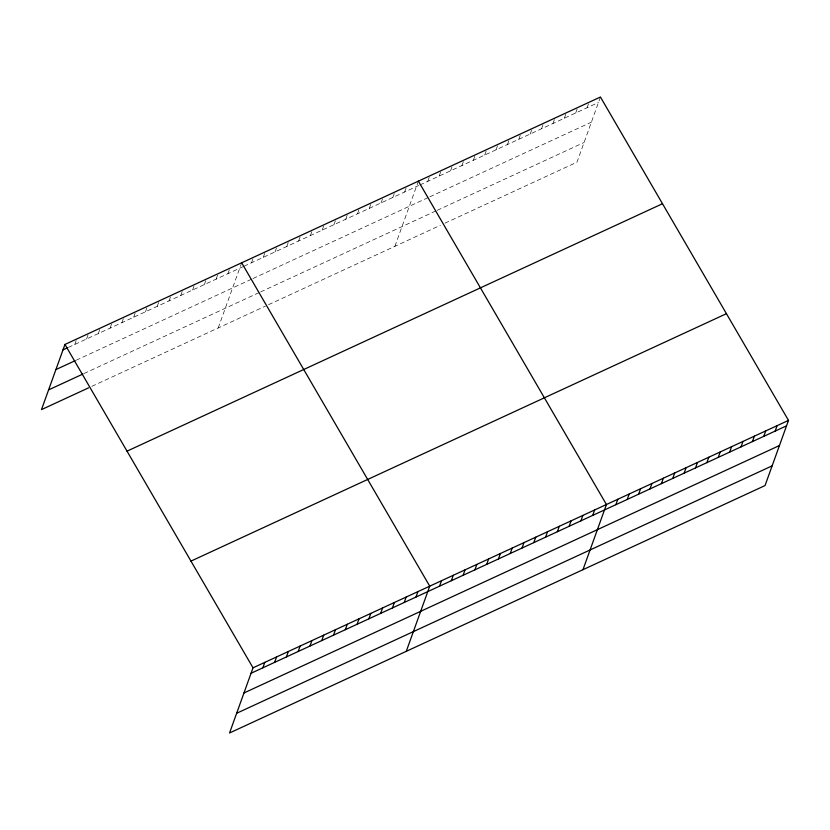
<?xml version="1.0" encoding="UTF-8"?>
<svg xmlns="http://www.w3.org/2000/svg" width="830" height="830" viewBox="0 0 830 830"><rect width="100%" height="100%" fill="white"/><g stroke="black" fill="none" stroke-linecap="round" stroke-linejoin="round"><path stroke-width="0.62" stroke-dasharray="4.15 3.11" d="M74.783 344.44L76.744 339.003M86.559 338.993L88.519 333.556M98.345 333.546L99.911 329.199M110.12 328.109L112.081 322.673M121.906 322.663L123.857 317.226M133.682 317.216L135.643 311.779M145.468 311.779L147.418 306.343M157.244 306.332L159.204 300.896M169.03 300.896L170.98 295.449M180.805 295.449L182.766 290.012M192.591 290.002L194.542 284.565M204.367 284.565L205.933 280.208M216.153 279.119L218.103 273.682M227.928 273.672L229.889 268.235M218.207 327.954L241.271 263.878M251.49 262.788L253.451 257.352M263.266 257.341L265.226 251.905M275.052 251.905L277.013 246.469M286.827 246.458L288.394 242.111M298.613 241.011L300.18 236.664M310.389 235.575L312.35 230.138M322.175 230.128L324.136 224.691M333.951 224.681L335.517 220.334M345.737 219.245L347.687 213.808M357.512 213.798L359.473 208.361M369.298 208.351L371.249 202.914M381.074 202.914L382.64 198.567M392.86 197.467L394.81 192.031M404.635 192.021L406.202 187.673M394.914 246.303L418.372 181.148M427.792 181.324L429.753 175.887M439.174 176.064L441.135 170.627M450.555 170.814L452.516 165.367M461.937 165.554L463.503 161.207M473.318 160.294L474.874 155.947M484.689 155.034L486.65 149.597M496.07 149.774L498.031 144.337M507.452 144.524L509.413 139.087M518.833 139.264L520.784 133.827M530.204 134.004L531.771 129.656M541.585 128.743L543.152 124.396M552.967 123.494L554.533 119.136M564.348 118.234L566.299 112.797M575.719 112.973L577.68 107.537M587.101 107.713L589.061 102.277M600.443 97.027L576.985 162.182L444.984 223.166M68.35 347.407L242.92 266.752M243.989 266.254L418.694 185.526M419.835 185.007L598.482 102.464M76.256 360.189L251.895 279.036M252.963 278.538L428.664 197.353M429.805 196.824L591.385 122.166M83.934 373.562L259.572 292.409M260.641 291.911L436.155 210.82M437.286 210.291L584.081 142.47M91.84 386.344L265.33 306.177M268.546 304.693L440.429 225.272"/><path stroke-width="1.25" d="M788.5 420.395L253.015 667.818L229.557 732.973L765.042 485.56L788.5 420.395L600.443 97.027L64.958 344.44L41.5 409.605L88.623 387.828M262.84 667.818L264.801 662.382M274.626 662.371L276.577 656.935M286.402 656.924L288.363 651.488M298.188 651.488L300.138 646.051M309.964 646.041L311.924 640.604M321.75 640.594L323.7 635.158M333.525 635.158L335.486 629.721M345.311 629.711L347.262 624.274M357.087 624.264L359.048 618.827M368.862 618.827L370.823 613.391M380.648 613.38L382.609 607.944M392.424 607.934L394.385 602.497M404.21 602.497L406.171 597.061M415.986 597.05L417.947 591.614M406.275 651.332L429.733 586.167L241.665 262.799M439.547 586.167L441.508 580.73M451.333 580.72L453.284 575.283M463.109 575.283L465.07 569.847M474.895 569.837L476.845 564.4M486.671 564.39L488.631 558.953M498.457 558.953L500.407 553.517M510.232 553.506L512.193 548.07M522.018 548.059L523.969 542.623M533.794 542.623L535.755 537.186M545.58 537.176L547.53 531.74M557.355 531.729L559.316 526.293M569.141 526.293L571.092 520.856M580.917 520.846L582.878 515.409M592.703 515.399L594.654 509.962M582.982 569.681L606.44 504.526L418.372 181.148M615.86 504.702L617.811 499.266M627.241 499.442L629.192 494.006M638.612 494.182L640.573 488.746M649.994 488.932L651.955 483.496M661.375 483.672L663.336 478.236M672.757 478.412L674.707 472.976M684.128 473.152L686.088 467.715M695.509 467.902L697.47 462.466M706.89 462.642L708.851 457.206M718.272 457.382L720.222 451.945M729.643 452.122L731.604 446.685M741.024 446.872L742.985 441.425M752.405 441.612L754.366 436.175M763.787 436.352L765.737 430.915M775.168 431.092L777.119 425.655M62.997 349.876L67.282 347.905M55.901 369.589L75.188 360.677M48.597 389.893L82.865 374.06M127.021 451.157L662.496 203.734M190.962 561.111L726.437 313.688M251.065 673.255L786.539 425.832M243.968 692.967L779.443 445.544M236.654 713.271L772.139 465.848M64.958 344.44L253.015 667.818"/></g></svg>
